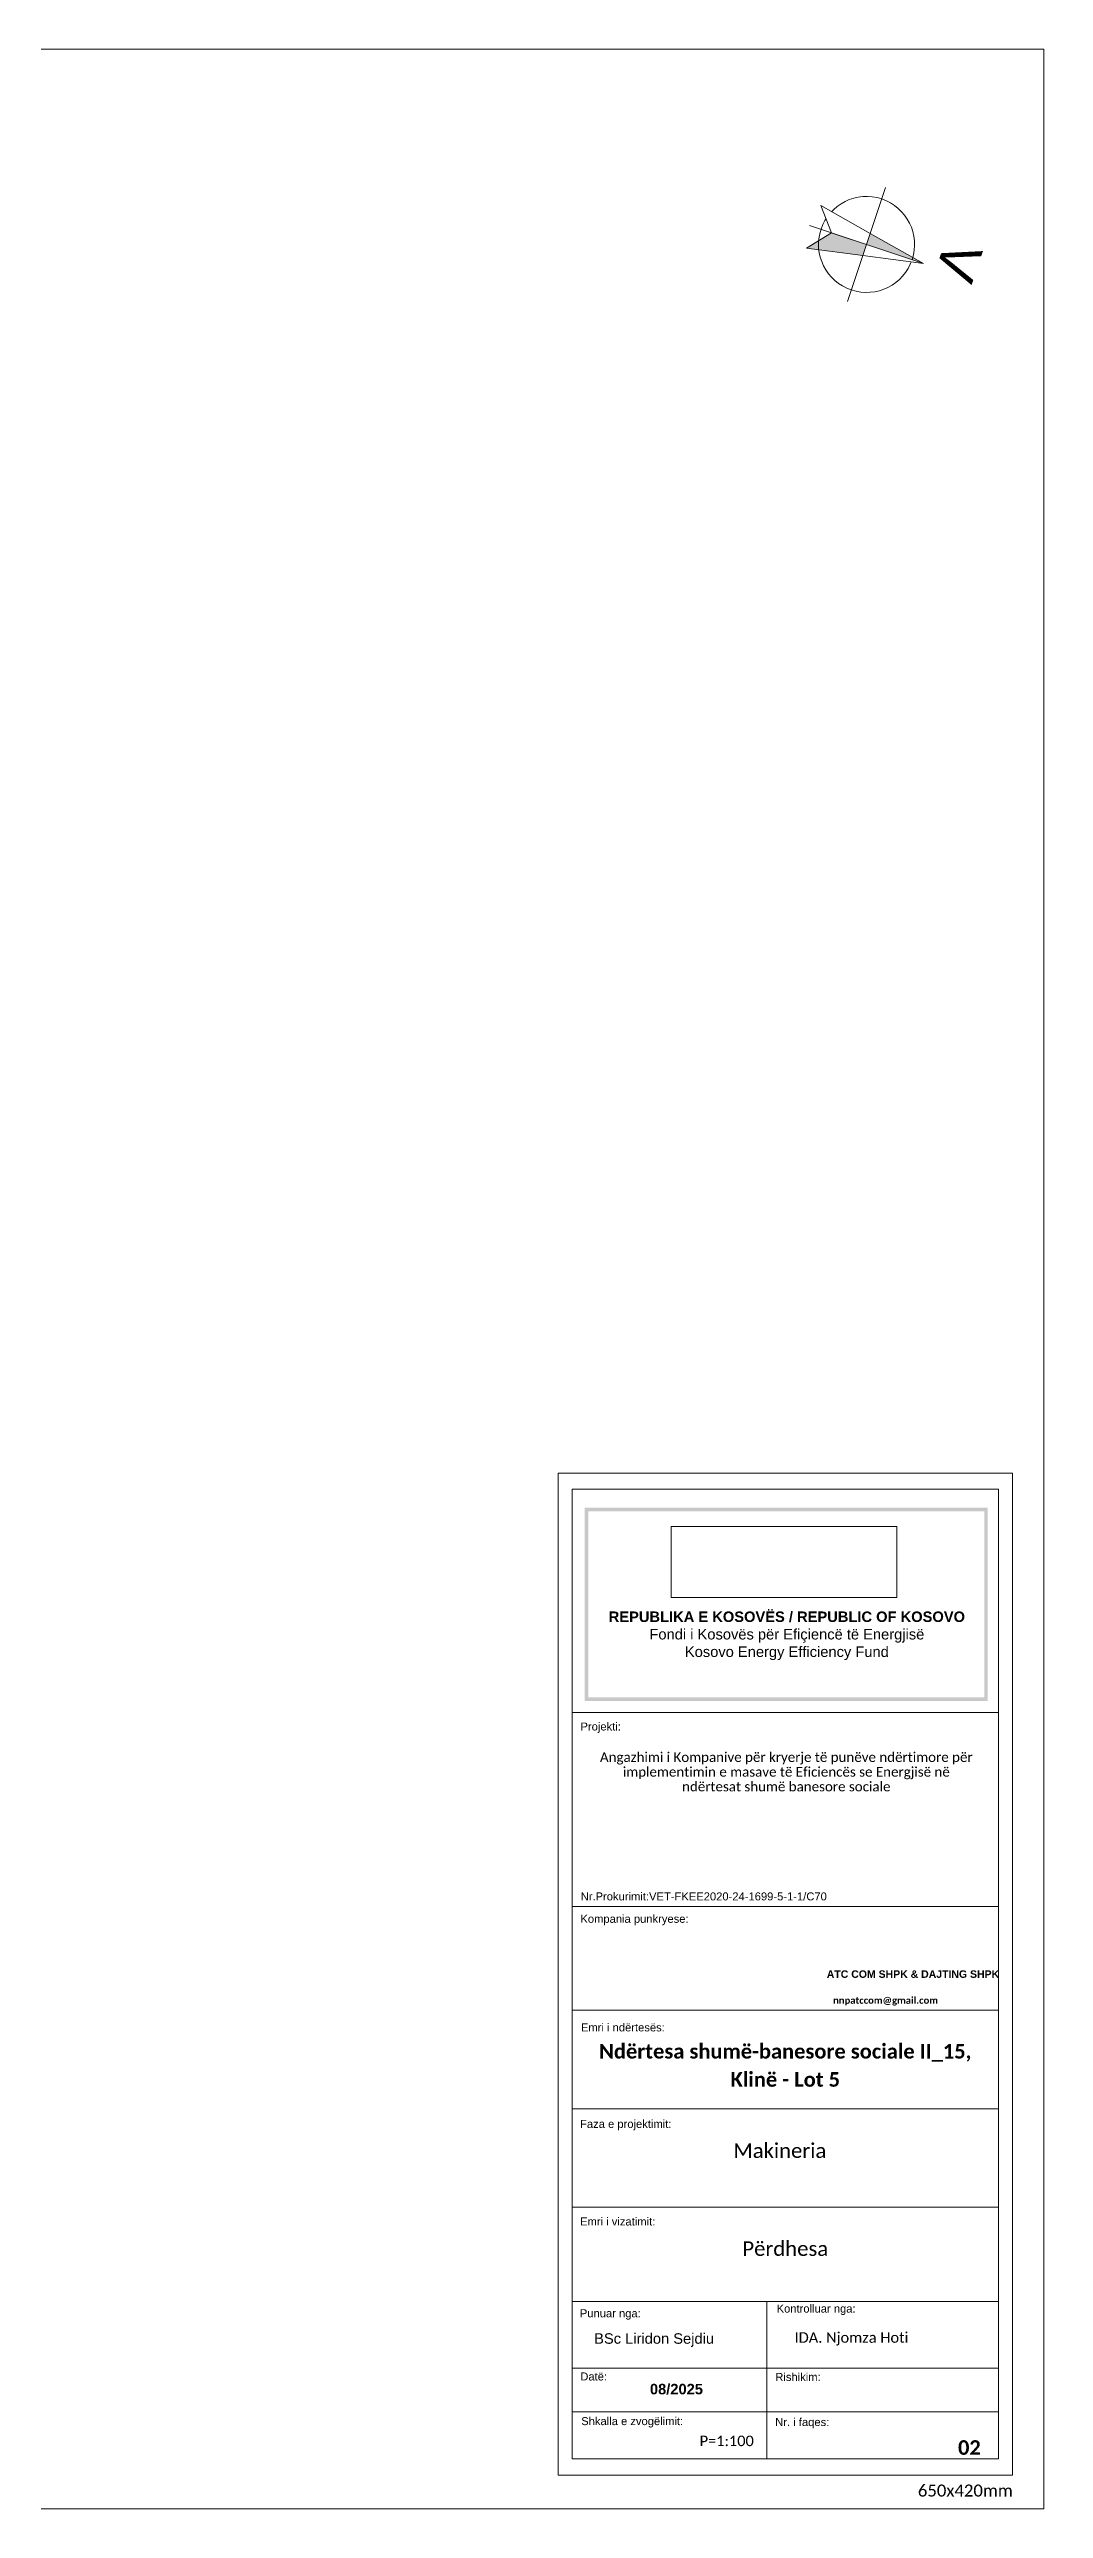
# Model space of a CAD drawing. Header units: feet. Extents: x 2795058 to 2880821, y -67651 to -26651.
# Drawn here: x 2838491 to 2855058, y -67651 to -26651 of the extents above; entities that cross this region are included whole.
import ezdxf
from ezdxf.enums import TextEntityAlignment as Align

# ---------------------------------------------------------------- set-up
doc = ezdxf.new("R2010")
doc.units = ezdxf.units.FT
doc.header["$MEASUREMENT"] = 0
doc.header["$XCLIPFRAME"] = 0
doc.set_wipeout_variables(frame=1)
doc.linetypes.add('Wipeout_Contour', pattern=[1000, 0, -1000])
for name, color, linetype, lineweight in [('Annotation - Text_Pen_No__1', 7, 'Continuous', 0), ('Dimensioning - General_Pen_No__41', 7, 'Continuous', 0), ('Interior - Furniture _Pen_No__1', 7, 'Continuous', 0), ('Shell - Roof_Pen_No__1', 7, 'Continuous', 0), ('Shell - Roof_Pen_No__21', 7, 'Continuous', 0)]:
    doc.layers.add(name, color=color, linetype=linetype, lineweight=lineweight)
for name, color, linetype, lineweight, true_color in [('Annotation - Text_Pen_No__61', 7, 'Continuous', 0, 0x6a6a6a), ('Shell - Roof_Pen_No__61', 7, 'Continuous', 0, 0x6a6a6a), ('Structural - Bearing_Pen_No__86', 7, 'Continuous', 0, 0x5555ff)]:
    doc.layers.add(name, color=color, linetype=linetype, lineweight=lineweight, true_color=true_color)
doc.layers.add('Drawing & Figure', color=7, linetype='Continuous')
doc.layers.add('Interior - Furniture', color=7, linetype='Continuous')
doc.styles.add('GENERATED_STYLE_1', font='arial.ttf')
doc.styles.add('GENERATED_STYLE_2', font='calibrib.ttf')
doc.styles.add('GENERATED_STYLE_3', font='calibri.ttf')
doc.styles.add('GENERATED_STYLE_4', font='arialbd.ttf')
doc.styles.add('GENERATED_STYLE_5', font='calibril.ttf')
picture_1 = doc.add_image_def('image1.png', size_in_pixel=(354, 134))

# ---------------------------------------------------------------- blocks, each defined once
blk = doc.blocks.new('North Symbol 22')
at = {"layer": 'Interior - Furniture', "linetype": 'Continuous', "lineweight": 0, "true_color": 0x000000}
blk.add_hatch(color=18, dxfattribs=at).paths.add_polyline_path([(0, 0), (0, 1000), (-194, 0)])
at = {"layer": 'Interior - Furniture _Pen_No__1', "color": 7, "linetype": 'Continuous', "lineweight": 0}
for p, q in [((0, 1000), (-194, 0)), ((0, 0), (0, 1000)), ((-194, 0), (0, 0))]:
    blk.add_line(p, q, dxfattribs=at)
for start, end in [(0, 180), (180, 0)]:
    blk.add_arc((0, 0), 800, start, end, dxfattribs=at)
at = {"layer": 'Interior - Furniture _Pen_No__1', "color": 7, "lineweight": 0, "style": 'GENERATED_STYLE_1'}
blk.add_attdef('txt', text='', height=650, dxfattribs=at).set_placement((0, 1323), align=Align.BOTTOM_CENTER)
at = {"color": 254, "linetype": 'Wipeout_Contour', "lineweight": 0, "ltscale": 1195.088182}
blk.add_wipeout([(0, 0), (0, 1000), (194, 0)], dxfattribs=at).dxf.layer = 'Interior - Furniture'
at = {"layer": 'Interior - Furniture _Pen_No__1', "color": 7, "linetype": 'Continuous', "lineweight": 0}
for p, q in [((0, 1000), (194, 0)), ((0, 0), (0, 1000)), ((194, 0), (0, 0))]:
    blk.add_line(p, q, dxfattribs=at)
at = {"color": 254, "linetype": 'Wipeout_Contour', "lineweight": 0, "ltscale": 1813.560114}
blk.add_wipeout([(0, 0), (0, -618), (-375, -927), (-194, 0)], dxfattribs=at).dxf.layer = 'Interior - Furniture'
at = {"layer": 'Interior - Furniture', "linetype": 'Continuous', "lineweight": 0, "true_color": 0x000000}
blk.add_hatch(color=18, dxfattribs=at).paths.add_polyline_path([(0, 0), (0, -618), (375, -927), (194, 0)])
at = {"layer": 'Interior - Furniture _Pen_No__1', "color": 7, "linetype": 'Continuous', "lineweight": 0}
for p, q in [((-194, 0), (-1000, 0)), ((-375, -927), (-194, 0)), ((-194, 0), (0, 0)), ((0, 0), (0, -618)), ((0, 0), (0, -618)), ((194, 0), (0, 0)), ((375, -927), (194, 0)), ((194, 0), (1000, 0)), ((0, -250), (0, -1000)), ((0, -618), (-375, -927)), ((0, -618), (375, -927))]:
    blk.add_line(p, q, dxfattribs=at)

msp = doc.modelspace()

# ---------------------------------------------------------------- hatches: boundary and pattern name
at = {"layer": 'Structural - Bearing_Pen_No__86', "linetype": 'Continuous', "lineweight": 0, "true_color": 0x5555ff}
for points in [[(2847411.189, -50965.487), (2848682.43, -50965.487), (2848682.43, -51023.105), (2847468.807, -51023.105), (2847468.807, -54049.253), (2847411.189, -54049.253)], [(2848021.327, -51023.105), (2848021.327, -50965.487), (2854123.094, -50965.487), (2854123.094, -54049.253), (2854065.476, -54049.253), (2854065.476, -51023.105)], [(2847411.189, -52998.486), (2847468.807, -52998.486), (2847468.807, -54126.65), (2848682.43, -54126.65), (2848682.43, -54184.268), (2847411.189, -54184.268)], [(2848021.327, -54184.268), (2848021.327, -54126.65), (2854065.476, -54126.65), (2854065.476, -52998.486), (2854123.094, -52998.486), (2854123.094, -54184.268)]]:
    msp.add_hatch(color=173, dxfattribs=at).paths.add_polyline_path(points)

# ---------------------------------------------------------------- linework, layer by layer
at = {"layer": 'Shell - Roof_Pen_No__1', "color": 7, "linetype": 'Continuous', "lineweight": 0}
for p, q in [((2846968.567, -50390.067), (2854534.532, -50390.067)), ((2846968.567, -57613.376), (2846968.567, -50390.067)), ((2854534.532, -50390.067), (2854534.532, -67090.382)), ((2847199.039, -57613.376), (2847199.039, -50652.579)), ((2847199.039, -50652.579), (2854304.06, -50652.579)), ((2854304.06, -50652.579), (2854304.06, -57613.376)), ((2854304.06, -54377.208), (2847199.039, -54377.208)), ((2847199.039, -66819.915), (2847199.039, -54942.57)), ((2854304.06, -54942.57), (2854304.06, -66819.915)), ((2854304.06, -57613.376), (2847199.039, -57613.376)), ((2854304.06, -57613.376), (2847199.039, -57613.376)), ((2854304.06, -59341.541), (2847199.039, -59341.541)), ((2854304.06, -60983.666), (2847199.039, -60983.666)), ((2854304.06, -62625.791), (2847199.039, -62625.791)), ((2854304.06, -64198.016), (2847199.039, -64198.016)), ((2850442.876, -64198.016), (2850442.876, -66819.915)), ((2854304.06, -65305.045), (2847199.039, -65305.045)), ((2854304.06, -66032.898), (2847199.039, -66032.898)), ((2854304.06, -66819.915), (2847199.039, -66819.915)), ((2854534.532, -67090.382), (2846968.567, -67090.382))]:
    msp.add_line(p, q, dxfattribs=at)
at = {"layer": 'Shell - Roof_Pen_No__21', "color": 7, "linetype": 'Continuous', "lineweight": 0}
for p, q in [((2795057.579, -26651.285), (2855057.579, -26651.285)), ((2855057.579, -67651.285), (2855057.579, -26651.285)), ((2855057.579, -67651.285), (2855057.579, -26651.285)), ((2795057.579, -67651.285), (2855057.579, -67651.285))]:
    msp.add_line(p, q, dxfattribs=at)
at = {"layer": 'Shell - Roof_Pen_No__61', "color": 251, "linetype": 'Continuous', "lineweight": 0, "true_color": 0x6a6a6a}
msp.add_line((2846968.567, -67090.382), (2846968.567, -54942.57), dxfattribs=at)

# ---------------------------------------------------------------- block references
at = {"layer": 'Interior - Furniture', "color": 104, "linetype": 'Continuous', "lineweight": 0, "true_color": 0x029e21}
ref = msp.add_blockref('North Symbol 22', (2852105.442, -29905.982), dxfattribs=dict(at, zscale=1000, rotation=251.5061049226834))
ref.add_attrib('txt', 'V', dxfattribs={"layer": 'Interior - Furniture _Pen_No__1', "color": 7, "lineweight": 0, "height": 650, "rotation": 251.5061049, "style": 'GENERATED_STYLE_1'}).set_placement((2853148.635, -30032.047), align=Align.BOTTOM_CENTER)

# ---------------------------------------------------------------- texts
at = {"layer": 'Annotation - Text_Pen_No__1', "color": 7}
for s, height, style, p in [('Makineria', 242.5, 'GENERATED_STYLE_3', (2849886.197, -61802)), ('IDA. Njomza Hoti', 175, 'GENERATED_STYLE_3', (2850906.016, -64883.18)), ('08/2025', 175, 'GENERATED_STYLE_4', (2848496.927, -65743.305))]:
    msp.add_text(s, height=height, dxfattribs=dict(at, style=style)).set_placement(p)
at = {"layer": 'Annotation - Text_Pen_No__1', "color": 7, "linetype": 'Continuous', "lineweight": 0, "attachment_point": 2}
for s, insert, char_height, style in [('\\A1;{\\pqc;\\fArial|b1|i0|c0|p34;REPUBLIKA E KOSOVËS / REPUBLIC OF KOSOVO\\P\\pqc;\\fArial|b0|i0|c0|p34;Fondi i Kosovës për Efiçiencë të Energjisë\\P\\pqc;\\fArial|b0|i0|c0|p34;Kosovo Energy Efficiency Fund\\P\\pqc;\\fArial|b1|i0|c0|p34;\\H1.042194x;}', (2850778.013, -52693.432), 175, 'GENERATED_STYLE_4'), ('\\A1;{\\pqc;\\fCalibri|b0|i0|c0|p34;Përdhesa}', (2850751.549, -63192.951), 242.5, 'GENERATED_STYLE_3'), ('\\A1;{\\pqc;\\fCalibri|b0|i0|c0|p34;P=1:100}', (2849776.467, -66431.425), 175, 'GENERATED_STYLE_3'), ('\\A1;{\\pqc;\\fCalibri|b1|i0|c0|p34; 0\\fCalibri|b1|i0|c0|p34;2}', (2853776.415, -66508.088), 242.5, 'GENERATED_STYLE_2')]:
    msp.add_mtext(s, dxfattribs=dict(at, insert=insert, char_height=char_height, style=style))
at = {"layer": 'Annotation - Text_Pen_No__1', "color": 7, "linetype": 'Continuous', "lineweight": 0, "insert": (2850768.515, -55041.768), "char_height": 160, "width": 6797.99537, "attachment_point": 2, "line_spacing_factor": 0.919632, "style": 'GENERATED_STYLE_5'}
msp.add_mtext('\\A1;\\pxqc;Angazhimi i Kompanive për kryerje të punëve ndërtimore për implementimin e masave të Eficiencës se Energjisë në\\Pndërtesat shumë banesore sociale', dxfattribs=at)
at = {"layer": 'Annotation - Text_Pen_No__1', "color": 7, "linetype": 'Continuous', "lineweight": 5, "attachment_point": 2}
for s, insert, char_height, style in [('\\A1;\\pxqc;ATC COM SHPK & DAJTING SHPK ', (2852878.607, -58675.523), 125, 'GENERATED_STYLE_4'), ('\\A1;\\pxqc;BSc Liridon Sejdiu', (2848566.508, -64724.821), 175, 'GENERATED_STYLE_1')]:
    msp.add_mtext(s, dxfattribs=dict(at, insert=insert, char_height=char_height, style=style))
at = {"layer": 'Annotation - Text_Pen_No__1', "color": 7, "linetype": 'Continuous', "lineweight": 0, "insert": (2850751.549, -59903.24), "char_height": 242.5, "attachment_point": 2, "line_spacing_factor": 1.16153, "style": 'GENERATED_STYLE_2'}
msp.add_mtext('\\A1;\\pxqc;Ndërtesa shumë-banesore sociale II_15, \\PKlinë - Lot 5', dxfattribs=at)
at = {"layer": 'Annotation - Text_Pen_No__61', "color": 251, "linetype": 'Continuous', "lineweight": 0, "true_color": 0x6a6a6a, "insert": (2853751.09, -67247.013), "char_height": 200, "attachment_point": 2, "style": 'GENERATED_STYLE_3'}
msp.add_mtext('\\A1;{\\pqc;\\fCalibri|b0|i0|c0|p34;650\\fCalibri|b0|i0|c0|p34;x420\\fCalibri|b0|i0|c0|p34;mm}', dxfattribs=at)
at = {"layer": 'Dimensioning - General_Pen_No__41', "color": 7, "linetype": 'Continuous', "lineweight": 0, "char_height": 133.375, "attachment_point": 7, "style": 'GENERATED_STYLE_1'}
for s, insert in [('\\A1;{\\pql;\\fArial|b0|i0|c0|p34;Projekti:}', (2847339.908, -54717.746)), ('\\A1;\\pxql;Nr.Prokurimit:VET-FKEE2020-24-1699-5-1-1/C70', (2847343.655, -57511.339)), ('\\A1;\\pxql;Kompania punkryese:', (2847339, -57923.089)), ('\\A1;{\\pql;\\fArial|b0|i0|c0|p34;Emri i ndërtesës:}', (2847347.565, -59695.295)), ('\\A1;{\\pql;\\fArial|b0|i0|c0|p34;Faza e projektimit:}', (2847333.368, -61342.271)), ('\\A1;{\\pql;\\fArial|b0|i0|c0|p34;Emri i vizatimit:}', (2847333.833, -62930.548)), ('\\A1;{\\pql;\\fArial|b0|i0|c0|p34;Punuar nga:}', (2847329.673, -64499.11)), ('\\A1;{\\pql;\\fArial|b0|i0|c0|p34;Kontrolluar nga:}', (2850607.31, -64420.397)), ('\\A1;{\\pql;\\fArial|b0|i0|c0|p34;Datë:}', (2847337.678, -65513.896)), ('\\A1;{\\pql;\\fArial|b0|i0|c0|p34;Rishikim:}', (2850585.516, -65522.118)), ('\\A1;{\\pql;\\fArial|b0|i0|c0|p34;Shkalla e zvogëlimit:}', (2847352.512, -66296.499)), ('\\A1;{\\pql;\\fArial|b0|i0|c0|p34;Nr. i faqes:}', (2850584.332, -66312.095))]:
    msp.add_mtext(s, dxfattribs=dict(at, insert=insert))
at = {"layer": 'Dimensioning - General_Pen_No__41', "color": 7, "linetype": 'Continuous', "lineweight": 5, "insert": (2851548.656, -59262.732), "char_height": 115, "attachment_point": 7, "line_spacing_factor": 0.922253, "style": 'GENERATED_STYLE_1'}
msp.add_mtext('\\A1;\\pxql,t6.4112,13.191,20.438,28.538;{\\fCalibri|b1|i0|c0|p34;nnpatccom@gmail.com}', dxfattribs=at)

# ---------------------------------------------------------------- pictures from other files: only their frames are drawn
at = {"layer": 'Drawing & Figure', "linetype": 'Continuous', "lineweight": 0}
image = msp.add_image(picture_1, insert=(2848850.567, -52458.187), size_in_units=(3758.688, 1183.979), dxfattribs=at)
image.set_boundary_path([(-0.5, -0.5), (353.5, 133.5)])

doc.saveas('drawing.dxf')
